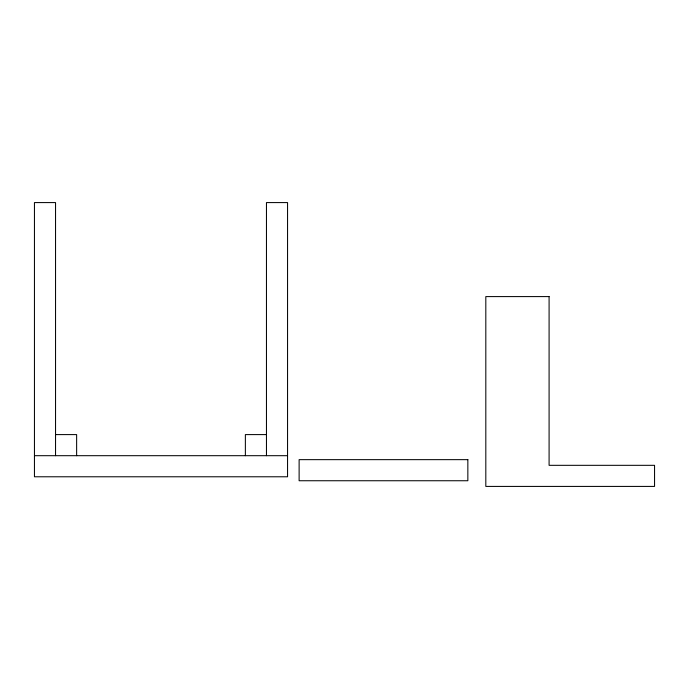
<?xml version="1.0" encoding="UTF-8"?>
<svg xmlns="http://www.w3.org/2000/svg" width="689" height="689" viewBox="0 0 689 689"><rect width="100%" height="100%" fill="white"/><g stroke="black" fill="none" stroke-linecap="round" stroke-linejoin="round"><path stroke-width="1.03" d="M55.542 434.595L76.634 434.595L76.634 455.687M266.462 434.595L245.37 434.595L245.37 455.687M34.45 455.687L287.554 455.687M266.462 455.687L266.462 202.583L287.554 202.583L287.554 476.779L34.45 476.779L34.45 202.583L55.542 202.583L55.542 455.687M549.09 296.589L485.814 296.589L485.814 486.417L654.55 486.417L654.55 465.325L549.09 465.325L549.09 296.589M467.848 459.649L299.121 459.649L299.121 480.741L467.848 480.741L467.848 459.649"/></g></svg>
